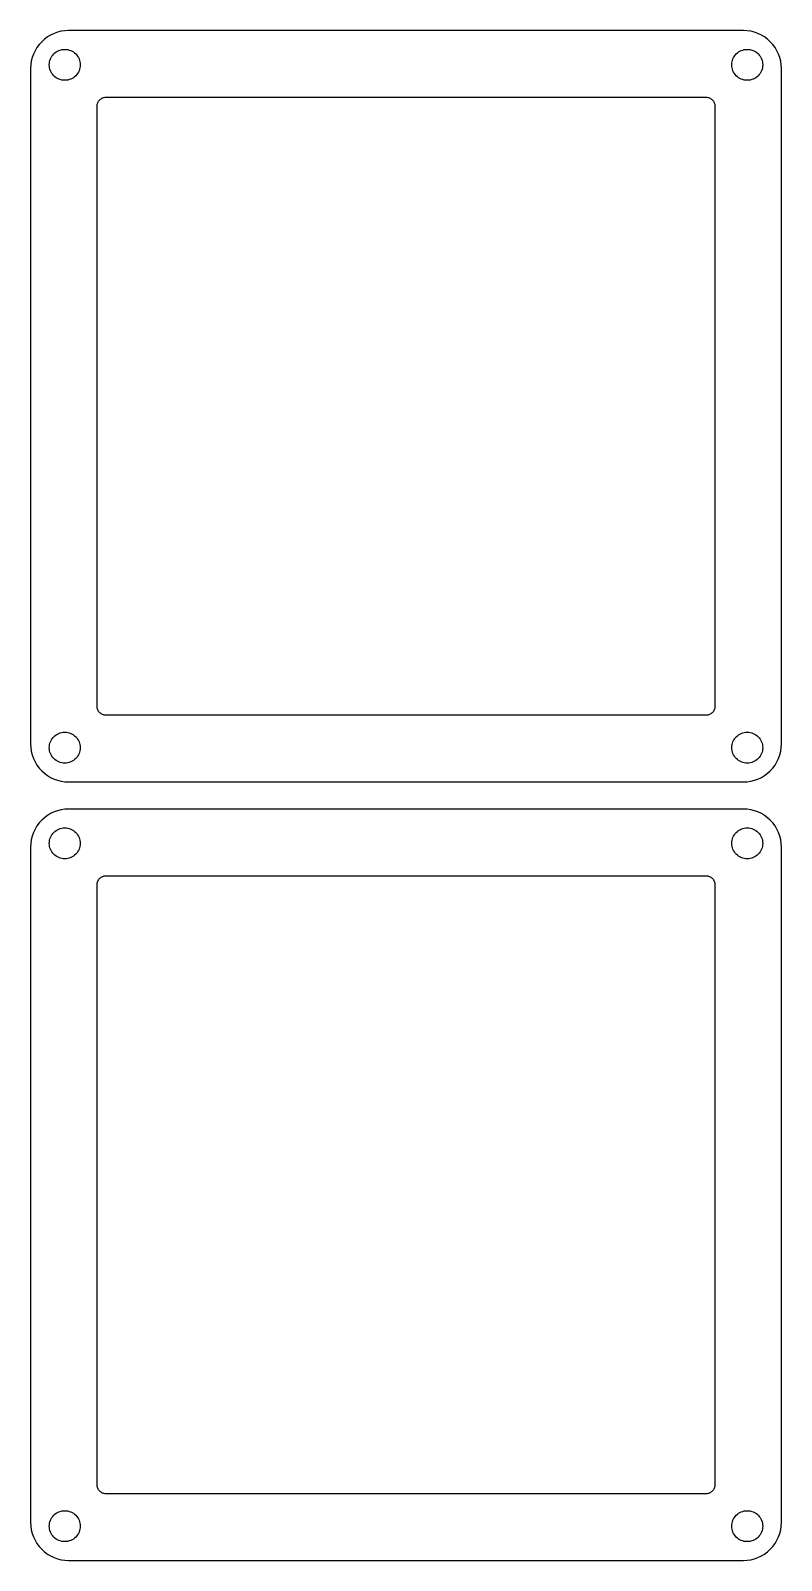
# Model space of a CAD drawing. Header units: metres. Extents: x 0 to 412, y -313 to 17.
# Drawn here: x -0.1 to 80, y -312.6 to -149.4 of the extents above; entities that cross this region are included whole.
import ezdxf

# ---------------------------------------------------------------- set-up
doc = ezdxf.new("R2010")
doc.units = ezdxf.units.M

msp = doc.modelspace()

# ---------------------------------------------------------------- linework, layer by layer
for p, q in [((2.09081, -149.928), (1.74991, -150.132)), ((2.45012, -149.758), (2.09081, -149.928)), ((2.82434, -149.624), (2.45012, -149.758)), ((3.20987, -149.528), (2.82434, -149.624)), ((3.60301, -149.469), (3.20987, -149.528)), ((3.99878, -149.45), (3.60301, -149.469)), ((76.0012, -149.45), (3.99878, -149.45)), ((76.397, -149.469), (76.0012, -149.45)), ((76.7901, -149.528), (76.397, -149.469)), ((77.1757, -149.624), (76.7901, -149.528)), ((77.5499, -149.758), (77.1757, -149.624)), ((77.9092, -149.928), (77.5499, -149.758)), ((78.2501, -150.132), (77.9092, -149.928)), ((0.42818, -151.591), (0.25824, -151.95)), ((0.63249, -151.25), (0.42818, -151.591)), ((0.86926, -150.931), (0.63249, -151.25)), ((1.13617, -150.636), (0.86926, -150.931)), ((1.43068, -150.369), (1.13617, -150.636)), ((1.74991, -150.132), (1.43068, -150.369)), ((2.68329, -151.728), (2.82233, -151.645)), ((2.82233, -151.645), (2.96861, -151.576)), ((2.96861, -151.576), (3.12097, -151.521)), ((3.12097, -151.521), (3.27821, -151.482)), ((3.27821, -151.482), (3.43822, -151.458)), ((3.43822, -151.458), (3.60001, -151.45)), ((3.60001, -151.45), (3.7618, -151.458)), ((3.7618, -151.458), (3.9218, -151.482)), ((3.9218, -151.482), (4.07904, -151.521)), ((4.07904, -151.521), (4.2314, -151.576)), ((4.2314, -151.576), (4.37769, -151.645)), ((4.37769, -151.645), (4.51672, -151.728)), ((75.4833, -151.728), (75.6223, -151.645)), ((75.6223, -151.645), (75.7686, -151.576)), ((75.7686, -151.576), (75.921, -151.521)), ((75.921, -151.521), (76.0782, -151.482)), ((76.0782, -151.482), (76.2382, -151.458)), ((76.2382, -151.458), (76.4, -151.45)), ((76.4, -151.45), (76.5618, -151.458)), ((76.5618, -151.458), (76.7218, -151.482)), ((76.7218, -151.482), (76.879, -151.521)), ((76.879, -151.521), (77.0314, -151.576)), ((77.0314, -151.576), (77.1777, -151.645)), ((77.1777, -151.645), (77.3167, -151.728)), ((78.5693, -150.369), (78.2501, -150.132)), ((78.8638, -150.636), (78.5693, -150.369)), ((79.1307, -150.931), (78.8638, -150.636)), ((79.3675, -151.25), (79.1307, -150.931)), ((79.5718, -151.591), (79.3675, -151.25)), ((79.7418, -151.95), (79.5718, -151.591)), ((-0.03056, -153.103), (-0.05, -153.499)), ((0.02776, -152.71), (-0.03056, -153.103)), ((0.12434, -152.324), (0.02776, -152.71)), ((0.25824, -151.95), (0.12434, -152.324)), ((1.95007, -153.1), (1.95801, -152.938)), ((1.95801, -153.262), (1.95007, -153.1)), ((1.95801, -152.938), (1.98175, -152.778)), ((1.98175, -153.422), (1.95801, -153.262)), ((1.98175, -152.778), (2.02113, -152.621)), ((2.02113, -152.621), (2.07567, -152.469)), ((2.07567, -152.469), (2.14484, -152.322)), ((2.14484, -152.322), (2.22818, -152.183)), ((2.22818, -152.183), (2.32462, -152.053)), ((2.32462, -152.053), (2.43332, -151.933)), ((2.43332, -151.933), (2.55325, -151.825)), ((2.55325, -151.825), (2.68329, -151.728)), ((4.51672, -151.728), (4.64668, -151.825)), ((4.64668, -151.825), (4.76677, -151.933)), ((4.76677, -151.933), (4.8754, -152.053)), ((4.8754, -152.053), (4.97183, -152.183)), ((4.97183, -152.183), (5.05518, -152.322)), ((5.05518, -152.322), (5.12436, -152.469)), ((5.12436, -152.469), (5.17888, -152.621)), ((5.17888, -152.621), (5.21828, -152.778)), ((5.21828, -152.778), (5.242, -152.938)), ((5.242, -153.262), (5.21828, -153.422)), ((5.242, -152.938), (5.24994, -153.1)), ((5.24994, -153.1), (5.242, -153.262)), ((74.7501, -153.1), (74.758, -152.938)), ((74.758, -153.262), (74.7501, -153.1)), ((74.758, -152.938), (74.7817, -152.778)), ((74.7817, -153.422), (74.758, -153.262)), ((74.7817, -152.778), (74.8211, -152.621)), ((74.8211, -152.621), (74.8756, -152.469)), ((74.8756, -152.469), (74.9448, -152.322)), ((74.9448, -152.322), (75.0282, -152.183)), ((75.0282, -152.183), (75.1246, -152.053)), ((75.1246, -152.053), (75.2332, -151.933)), ((75.2332, -151.933), (75.3533, -151.825)), ((75.3533, -151.825), (75.4833, -151.728)), ((77.3167, -151.728), (77.4467, -151.825)), ((77.4467, -151.825), (77.5667, -151.933)), ((77.5667, -151.933), (77.6754, -152.053)), ((77.6754, -152.053), (77.7718, -152.183)), ((77.7718, -152.183), (77.8552, -152.322)), ((77.8552, -152.322), (77.9243, -152.469)), ((77.9243, -152.469), (77.9789, -152.621)), ((77.9789, -152.621), (78.0182, -152.778)), ((78.0182, -152.778), (78.042, -152.938)), ((78.042, -153.262), (78.0182, -153.422)), ((78.042, -152.938), (78.0499, -153.1)), ((78.0499, -153.1), (78.042, -153.262)), ((79.8757, -152.324), (79.7418, -151.95)), ((79.9722, -152.71), (79.8757, -152.324)), ((80.0306, -153.103), (79.9722, -152.71)), ((80.05, -153.499), (80.0306, -153.103)), ((-0.05, -153.499), (-0.05, -225.501)), ((2.02113, -153.579), (1.98175, -153.422)), ((2.07567, -153.731), (2.02113, -153.579)), ((2.14484, -153.878), (2.07567, -153.731)), ((2.22818, -154.017), (2.14484, -153.878)), ((2.32455, -154.147), (2.22818, -154.017)), ((2.4334, -154.267), (2.32455, -154.147)), ((2.55325, -154.375), (2.4334, -154.267)), ((2.68329, -154.472), (2.55325, -154.375)), ((2.82233, -154.555), (2.68329, -154.472)), ((2.96861, -154.624), (2.82233, -154.555)), ((3.12097, -154.679), (2.96861, -154.624)), ((3.27821, -154.718), (3.12097, -154.679)), ((3.43822, -154.742), (3.27821, -154.718)), ((3.60001, -154.75), (3.43822, -154.742)), ((3.7618, -154.742), (3.60001, -154.75)), ((3.9218, -154.718), (3.7618, -154.742)), ((4.07904, -154.679), (3.9218, -154.718)), ((4.2314, -154.624), (4.07904, -154.679)), ((4.37769, -154.555), (4.2314, -154.624)), ((4.51672, -154.472), (4.37769, -154.555)), ((4.64668, -154.375), (4.51672, -154.472)), ((4.76669, -154.267), (4.64668, -154.375)), ((4.87546, -154.147), (4.76669, -154.267)), ((4.97183, -154.017), (4.87546, -154.147)), ((5.05518, -153.878), (4.97183, -154.017)), ((5.12436, -153.731), (5.05518, -153.878)), ((5.17888, -153.579), (5.12436, -153.731)), ((5.21828, -153.422), (5.17888, -153.579)), ((74.8211, -153.579), (74.7817, -153.422)), ((74.8756, -153.731), (74.8211, -153.579)), ((74.9448, -153.878), (74.8756, -153.731)), ((75.0282, -154.017), (74.9448, -153.878)), ((75.1245, -154.147), (75.0282, -154.017)), ((75.2333, -154.267), (75.1245, -154.147)), ((75.3533, -154.375), (75.2333, -154.267)), ((75.4833, -154.472), (75.3533, -154.375)), ((75.6223, -154.555), (75.4833, -154.472)), ((75.7686, -154.624), (75.6223, -154.555)), ((75.921, -154.679), (75.7686, -154.624)), ((76.0782, -154.718), (75.921, -154.679)), ((76.2382, -154.742), (76.0782, -154.718)), ((76.4, -154.75), (76.2382, -154.742)), ((76.5618, -154.742), (76.4, -154.75)), ((76.7218, -154.718), (76.5618, -154.742)), ((76.879, -154.679), (76.7218, -154.718)), ((77.0314, -154.624), (76.879, -154.679)), ((77.1777, -154.555), (77.0314, -154.624)), ((77.3167, -154.472), (77.1777, -154.555)), ((77.4467, -154.375), (77.3167, -154.472)), ((77.5666, -154.267), (77.4467, -154.375)), ((77.6754, -154.147), (77.5666, -154.267)), ((77.7718, -154.017), (77.6754, -154.147)), ((77.8552, -153.878), (77.7718, -154.017)), ((77.9243, -153.731), (77.8552, -153.878)), ((77.9789, -153.579), (77.9243, -153.731)), ((78.0182, -153.422), (77.9789, -153.579)), ((80.05, -225.501), (80.05, -153.499)), ((7.72417, -156.591), (7.81477, -156.568)), ((7.81477, -156.568), (7.90681, -156.555)), ((7.90681, -156.555), (8.00122, -156.55)), ((8.00122, -156.55), (71.9988, -156.55)), ((71.9988, -156.55), (72.0932, -156.555)), ((72.0932, -156.555), (72.1852, -156.568)), ((72.1852, -156.568), (72.2758, -156.591)), ((7.05, -157.501), (7.05464, -157.407)), ((7.05, -221.499), (7.05, -157.501)), ((7.05464, -157.407), (7.06828, -157.315)), ((7.06828, -157.315), (7.09099, -157.224)), ((7.09099, -157.224), (7.12238, -157.136)), ((7.12238, -157.136), (7.16217, -157.052)), ((7.16217, -157.052), (7.21021, -156.972)), ((7.21021, -156.972), (7.26566, -156.897)), ((7.26566, -156.897), (7.32829, -156.828)), ((7.32829, -156.828), (7.3974, -156.766)), ((7.3974, -156.766), (7.47218, -156.71)), ((7.47218, -156.71), (7.55231, -156.662)), ((7.55231, -156.662), (7.63647, -156.622)), ((7.63647, -156.622), (7.72417, -156.591)), ((72.2758, -156.591), (72.3635, -156.622)), ((72.3635, -156.622), (72.4477, -156.662)), ((72.4477, -156.662), (72.5278, -156.71)), ((72.5278, -156.71), (72.6026, -156.766)), ((72.6026, -156.766), (72.6717, -156.828)), ((72.6717, -156.828), (72.7343, -156.897)), ((72.7343, -156.897), (72.7898, -156.972)), ((72.7898, -156.972), (72.8378, -157.052)), ((72.8378, -157.052), (72.8776, -157.136)), ((72.8776, -157.136), (72.909, -157.224)), ((72.909, -157.224), (72.9317, -157.315)), ((72.9317, -157.315), (72.9454, -157.407)), ((72.9454, -157.407), (72.95, -157.501)), ((72.95, -157.501), (72.95, -221.499)), ((7.05464, -221.593), (7.05, -221.499)), ((7.06828, -221.685), (7.05464, -221.593)), ((7.09099, -221.776), (7.06828, -221.685)), ((7.12238, -221.864), (7.09099, -221.776)), ((72.909, -221.776), (72.8776, -221.864)), ((72.9317, -221.685), (72.909, -221.776)), ((72.9454, -221.593), (72.9317, -221.685)), ((72.95, -221.499), (72.9454, -221.593)), ((7.16217, -221.948), (7.12238, -221.864)), ((7.21021, -222.028), (7.16217, -221.948)), ((7.26566, -222.103), (7.21021, -222.028)), ((7.32829, -222.172), (7.26566, -222.103)), ((7.3974, -222.234), (7.32829, -222.172)), ((7.47218, -222.29), (7.3974, -222.234)), ((7.55231, -222.338), (7.47218, -222.29)), ((7.63647, -222.378), (7.55231, -222.338)), ((7.72417, -222.409), (7.63647, -222.378)), ((7.81477, -222.432), (7.72417, -222.409)), ((7.90681, -222.445), (7.81477, -222.432)), ((8.00122, -222.45), (7.90681, -222.445)), ((71.9988, -222.45), (8.00122, -222.45)), ((72.0932, -222.445), (71.9988, -222.45)), ((72.1852, -222.432), (72.0932, -222.445)), ((72.2758, -222.409), (72.1852, -222.432)), ((72.3635, -222.378), (72.2758, -222.409)), ((72.4477, -222.338), (72.3635, -222.378)), ((72.5278, -222.29), (72.4477, -222.338)), ((72.6026, -222.234), (72.5278, -222.29)), ((72.6717, -222.172), (72.6026, -222.234)), ((72.7343, -222.103), (72.6717, -222.172)), ((72.7898, -222.028), (72.7343, -222.103)), ((72.8378, -221.948), (72.7898, -222.028)), ((72.8776, -221.864), (72.8378, -221.948)), ((2.14484, -225.122), (2.22818, -224.983)), ((2.22818, -224.983), (2.32455, -224.853)), ((2.32455, -224.853), (2.4334, -224.733)), ((2.4334, -224.733), (2.55325, -224.625)), ((2.55325, -224.625), (2.68329, -224.528)), ((2.68329, -224.528), (2.82233, -224.445)), ((2.82233, -224.445), (2.96861, -224.376)), ((2.96861, -224.376), (3.12097, -224.321)), ((3.12097, -224.321), (3.27821, -224.282)), ((3.27821, -224.282), (3.43822, -224.258)), ((3.43822, -224.258), (3.60001, -224.25)), ((3.60001, -224.25), (3.7618, -224.258)), ((3.7618, -224.258), (3.9218, -224.282)), ((3.9218, -224.282), (4.07904, -224.321)), ((4.07904, -224.321), (4.2314, -224.376)), ((4.2314, -224.376), (4.37769, -224.445)), ((4.37769, -224.445), (4.51672, -224.528)), ((4.51672, -224.528), (4.64668, -224.625)), ((4.64668, -224.625), (4.76669, -224.733)), ((4.76669, -224.733), (4.87546, -224.853)), ((4.87546, -224.853), (4.97183, -224.983)), ((4.97183, -224.983), (5.05518, -225.122)), ((74.9448, -225.122), (75.0282, -224.983)), ((75.0282, -224.983), (75.1245, -224.853)), ((75.1245, -224.853), (75.2333, -224.733)), ((75.2333, -224.733), (75.3533, -224.625)), ((75.3533, -224.625), (75.4833, -224.528)), ((75.4833, -224.528), (75.6223, -224.445)), ((75.6223, -224.445), (75.7686, -224.376)), ((75.7686, -224.376), (75.921, -224.321)), ((75.921, -224.321), (76.0782, -224.282)), ((76.0782, -224.282), (76.2382, -224.258)), ((76.2382, -224.258), (76.4, -224.25)), ((76.4, -224.25), (76.5618, -224.258)), ((76.5618, -224.258), (76.7218, -224.282)), ((76.7218, -224.282), (76.879, -224.321)), ((76.879, -224.321), (77.0314, -224.376)), ((77.0314, -224.376), (77.1777, -224.445)), ((77.1777, -224.445), (77.3167, -224.528)), ((77.3167, -224.528), (77.4467, -224.625)), ((77.4467, -224.625), (77.5666, -224.733)), ((77.5666, -224.733), (77.6754, -224.853)), ((77.6754, -224.853), (77.7718, -224.983)), ((77.7718, -224.983), (77.8552, -225.122)), ((-0.05, -225.501), (-0.03056, -225.897)), ((-0.03056, -225.897), (0.02776, -226.29)), ((0.02776, -226.29), (0.12434, -226.676)), ((0.12434, -226.676), (0.25824, -227.05)), ((1.95007, -225.9), (1.95801, -225.738)), ((1.95801, -226.062), (1.95007, -225.9)), ((1.95801, -225.738), (1.98175, -225.578)), ((1.98175, -226.222), (1.95801, -226.062)), ((1.98175, -225.578), (2.02113, -225.421)), ((2.02113, -226.379), (1.98175, -226.222)), ((2.02113, -225.421), (2.07567, -225.269)), ((2.07567, -226.531), (2.02113, -226.379)), ((2.07567, -225.269), (2.14484, -225.122)), ((2.14484, -226.678), (2.07567, -226.531)), ((2.22818, -226.817), (2.14484, -226.678)), ((5.05518, -226.678), (4.97183, -226.817)), ((5.05518, -225.122), (5.12436, -225.269)), ((5.12436, -226.531), (5.05518, -226.678)), ((5.12436, -225.269), (5.17888, -225.421)), ((5.17888, -226.379), (5.12436, -226.531)), ((5.17888, -225.421), (5.21828, -225.578)), ((5.21828, -226.222), (5.17888, -226.379)), ((5.21828, -225.578), (5.242, -225.738)), ((5.242, -226.062), (5.21828, -226.222)), ((5.242, -225.738), (5.24994, -225.9)), ((5.24994, -225.9), (5.242, -226.062)), ((74.7501, -225.9), (74.758, -225.738)), ((74.758, -226.062), (74.7501, -225.9)), ((74.758, -225.738), (74.7817, -225.578)), ((74.7817, -226.222), (74.758, -226.062)), ((74.7817, -225.578), (74.8211, -225.421)), ((74.8211, -226.379), (74.7817, -226.222)), ((74.8211, -225.421), (74.8756, -225.269)), ((74.8756, -226.531), (74.8211, -226.379)), ((74.8756, -225.269), (74.9448, -225.122)), ((74.9448, -226.678), (74.8756, -226.531)), ((75.0282, -226.817), (74.9448, -226.678)), ((77.8552, -226.678), (77.7718, -226.817)), ((77.8552, -225.122), (77.9243, -225.269)), ((77.9243, -226.531), (77.8552, -226.678)), ((77.9243, -225.269), (77.9789, -225.421)), ((77.9789, -226.379), (77.9243, -226.531)), ((77.9789, -225.421), (78.0182, -225.578)), ((78.0182, -226.222), (77.9789, -226.379)), ((78.0182, -225.578), (78.042, -225.738)), ((78.042, -226.062), (78.0182, -226.222)), ((78.042, -225.738), (78.0499, -225.9)), ((78.0499, -225.9), (78.042, -226.062)), ((79.7418, -227.05), (79.8757, -226.676)), ((79.8757, -226.676), (79.9722, -226.29)), ((79.9722, -226.29), (80.0306, -225.897)), ((80.0306, -225.897), (80.05, -225.501)), ((0.25824, -227.05), (0.42818, -227.409)), ((0.42818, -227.409), (0.63249, -227.75)), ((0.63249, -227.75), (0.86926, -228.069)), ((0.86926, -228.069), (1.13617, -228.364)), ((2.32462, -226.947), (2.22818, -226.817)), ((2.43332, -227.067), (2.32462, -226.947)), ((2.55325, -227.175), (2.43332, -227.067)), ((2.68329, -227.272), (2.55325, -227.175)), ((2.82233, -227.355), (2.68329, -227.272)), ((2.96861, -227.424), (2.82233, -227.355)), ((3.12097, -227.479), (2.96861, -227.424)), ((3.27821, -227.518), (3.12097, -227.479)), ((3.43822, -227.542), (3.27821, -227.518)), ((3.60001, -227.55), (3.43822, -227.542)), ((3.7618, -227.542), (3.60001, -227.55)), ((3.9218, -227.518), (3.7618, -227.542)), ((4.07904, -227.479), (3.9218, -227.518)), ((4.2314, -227.424), (4.07904, -227.479)), ((4.37769, -227.355), (4.2314, -227.424)), ((4.51672, -227.272), (4.37769, -227.355)), ((4.64668, -227.175), (4.51672, -227.272)), ((4.76677, -227.067), (4.64668, -227.175)), ((4.8754, -226.947), (4.76677, -227.067)), ((4.97183, -226.817), (4.8754, -226.947)), ((75.1246, -226.947), (75.0282, -226.817)), ((75.2332, -227.067), (75.1246, -226.947)), ((75.3533, -227.175), (75.2332, -227.067)), ((75.4833, -227.272), (75.3533, -227.175)), ((75.6223, -227.355), (75.4833, -227.272)), ((75.7686, -227.424), (75.6223, -227.355)), ((75.921, -227.479), (75.7686, -227.424)), ((76.0782, -227.518), (75.921, -227.479)), ((76.2382, -227.542), (76.0782, -227.518)), ((76.4, -227.55), (76.2382, -227.542)), ((76.5618, -227.542), (76.4, -227.55)), ((76.7218, -227.518), (76.5618, -227.542)), ((76.879, -227.479), (76.7218, -227.518)), ((77.0314, -227.424), (76.879, -227.479)), ((77.1777, -227.355), (77.0314, -227.424)), ((77.3167, -227.272), (77.1777, -227.355)), ((77.4467, -227.175), (77.3167, -227.272)), ((77.5667, -227.067), (77.4467, -227.175)), ((77.6754, -226.947), (77.5667, -227.067)), ((77.7718, -226.817), (77.6754, -226.947)), ((78.8638, -228.364), (79.1307, -228.069)), ((79.1307, -228.069), (79.3675, -227.75)), ((79.3675, -227.75), (79.5718, -227.409)), ((79.5718, -227.409), (79.7418, -227.05)), ((1.13617, -228.364), (1.43068, -228.631)), ((1.43068, -228.631), (1.74991, -228.868)), ((1.74991, -228.868), (2.09081, -229.072)), ((2.09081, -229.072), (2.45012, -229.242)), ((2.45012, -229.242), (2.82434, -229.376)), ((2.82434, -229.376), (3.20987, -229.472)), ((3.20987, -229.472), (3.60301, -229.531)), ((3.60301, -229.531), (3.99878, -229.55)), ((3.99878, -229.55), (76.0012, -229.55)), ((76.0012, -229.55), (76.397, -229.531)), ((76.397, -229.531), (76.7901, -229.472)), ((76.7901, -229.472), (77.1757, -229.376)), ((77.1757, -229.376), (77.5499, -229.242)), ((77.5499, -229.242), (77.9092, -229.072)), ((77.9092, -229.072), (78.2501, -228.868)), ((78.2501, -228.868), (78.5693, -228.631)), ((78.5693, -228.631), (78.8638, -228.364)), ((1.74991, -233.132), (1.43068, -233.369)), ((2.09081, -232.928), (1.74991, -233.132)), ((2.45012, -232.758), (2.09081, -232.928)), ((2.82434, -232.624), (2.45012, -232.758)), ((3.20987, -232.528), (2.82434, -232.624)), ((3.60301, -232.469), (3.20987, -232.528)), ((3.99878, -232.45), (3.60301, -232.469)), ((76.0012, -232.45), (3.99878, -232.45)), ((76.397, -232.469), (76.0012, -232.45)), ((76.7901, -232.528), (76.397, -232.469)), ((77.1757, -232.624), (76.7901, -232.528)), ((77.5499, -232.758), (77.1757, -232.624)), ((77.9092, -232.928), (77.5499, -232.758)), ((78.2501, -233.132), (77.9092, -232.928)), ((78.5693, -233.369), (78.2501, -233.132)), ((0.42818, -234.591), (0.25824, -234.95)), ((0.63249, -234.25), (0.42818, -234.591)), ((0.86926, -233.931), (0.63249, -234.25)), ((1.13617, -233.636), (0.86926, -233.931)), ((1.43068, -233.369), (1.13617, -233.636)), ((2.43332, -234.933), (2.55325, -234.825)), ((2.55325, -234.825), (2.68329, -234.728)), ((2.68329, -234.728), (2.82233, -234.645)), ((2.82233, -234.645), (2.96861, -234.576)), ((2.96861, -234.576), (3.12097, -234.521)), ((3.12097, -234.521), (3.27821, -234.482)), ((3.27821, -234.482), (3.43822, -234.458)), ((3.43822, -234.458), (3.60001, -234.45)), ((3.60001, -234.45), (3.7618, -234.458)), ((3.7618, -234.458), (3.9218, -234.482)), ((3.9218, -234.482), (4.07904, -234.521)), ((4.07904, -234.521), (4.2314, -234.576)), ((4.2314, -234.576), (4.37769, -234.645)), ((4.37769, -234.645), (4.51672, -234.728)), ((4.51672, -234.728), (4.64668, -234.825)), ((4.64668, -234.825), (4.76677, -234.933)), ((75.2332, -234.933), (75.3533, -234.825)), ((75.3533, -234.825), (75.4833, -234.728)), ((75.4833, -234.728), (75.6223, -234.645)), ((75.6223, -234.645), (75.7686, -234.576)), ((75.7686, -234.576), (75.921, -234.521)), ((75.921, -234.521), (76.0782, -234.482)), ((76.0782, -234.482), (76.2382, -234.458)), ((76.2382, -234.458), (76.4, -234.45)), ((76.4, -234.45), (76.5618, -234.458)), ((76.5618, -234.458), (76.7218, -234.482)), ((76.7218, -234.482), (76.879, -234.521)), ((76.879, -234.521), (77.0314, -234.576)), ((77.0314, -234.576), (77.1777, -234.645)), ((77.1777, -234.645), (77.3167, -234.728)), ((77.3167, -234.728), (77.4467, -234.825)), ((77.4467, -234.825), (77.5667, -234.933)), ((78.8638, -233.636), (78.5693, -233.369)), ((79.1307, -233.931), (78.8638, -233.636)), ((79.3675, -234.25), (79.1307, -233.931)), ((79.5718, -234.591), (79.3675, -234.25)), ((79.7418, -234.95), (79.5718, -234.591)), ((-0.03056, -236.103), (-0.05, -236.499)), ((0.02776, -235.71), (-0.03056, -236.103)), ((0.12434, -235.324), (0.02776, -235.71)), ((0.25824, -234.95), (0.12434, -235.324)), ((1.95007, -236.1), (1.95801, -235.938)), ((1.95801, -236.262), (1.95007, -236.1)), ((1.95801, -235.938), (1.98175, -235.778)), ((1.98175, -236.422), (1.95801, -236.262)), ((1.98175, -235.778), (2.02113, -235.621)), ((2.02113, -236.579), (1.98175, -236.422)), ((2.02113, -235.621), (2.07567, -235.469)), ((2.07567, -235.469), (2.14484, -235.322)), ((2.14484, -235.322), (2.22818, -235.183)), ((2.22818, -235.183), (2.32462, -235.053)), ((2.32462, -235.053), (2.43332, -234.933)), ((4.76677, -234.933), (4.8754, -235.053)), ((4.8754, -235.053), (4.97183, -235.183)), ((4.97183, -235.183), (5.05518, -235.322)), ((5.05518, -235.322), (5.12436, -235.469)), ((5.12436, -235.469), (5.17888, -235.621)), ((5.17888, -235.621), (5.21828, -235.778)), ((5.21828, -236.422), (5.17888, -236.579)), ((5.21828, -235.778), (5.242, -235.938)), ((5.242, -236.262), (5.21828, -236.422)), ((5.242, -235.938), (5.24994, -236.1)), ((5.24994, -236.1), (5.242, -236.262)), ((74.7501, -236.1), (74.758, -235.938)), ((74.758, -236.262), (74.7501, -236.1)), ((74.758, -235.938), (74.7817, -235.778)), ((74.7817, -236.422), (74.758, -236.262)), ((74.7817, -235.778), (74.8211, -235.621)), ((74.8211, -236.579), (74.7817, -236.422)), ((74.8211, -235.621), (74.8756, -235.469)), ((74.8756, -235.469), (74.9448, -235.322)), ((74.9448, -235.322), (75.0282, -235.183)), ((75.0282, -235.183), (75.1246, -235.053)), ((75.1246, -235.053), (75.2332, -234.933)), ((77.5667, -234.933), (77.6754, -235.053)), ((77.6754, -235.053), (77.7718, -235.183)), ((77.7718, -235.183), (77.8552, -235.322)), ((77.8552, -235.322), (77.9243, -235.469)), ((77.9243, -235.469), (77.9789, -235.621)), ((77.9789, -235.621), (78.0182, -235.778)), ((78.0182, -236.422), (77.9789, -236.579)), ((78.0182, -235.778), (78.042, -235.938)), ((78.042, -236.262), (78.0182, -236.422)), ((78.042, -235.938), (78.0499, -236.1)), ((78.0499, -236.1), (78.042, -236.262)), ((79.8757, -235.324), (79.7418, -234.95)), ((79.9722, -235.71), (79.8757, -235.324)), ((80.0306, -236.103), (79.9722, -235.71)), ((80.05, -236.499), (80.0306, -236.103)), ((-0.05, -236.499), (-0.05, -308.501)), ((2.07567, -236.731), (2.02113, -236.579)), ((2.14484, -236.878), (2.07567, -236.731)), ((2.22818, -237.017), (2.14484, -236.878)), ((2.32455, -237.147), (2.22818, -237.017)), ((2.4334, -237.267), (2.32455, -237.147)), ((2.55325, -237.375), (2.4334, -237.267)), ((2.68329, -237.472), (2.55325, -237.375)), ((2.82233, -237.555), (2.68329, -237.472)), ((2.96861, -237.624), (2.82233, -237.555)), ((3.12097, -237.679), (2.96861, -237.624)), ((3.27821, -237.718), (3.12097, -237.679)), ((3.43822, -237.742), (3.27821, -237.718)), ((3.60001, -237.75), (3.43822, -237.742)), ((3.7618, -237.742), (3.60001, -237.75)), ((3.9218, -237.718), (3.7618, -237.742)), ((4.07904, -237.679), (3.9218, -237.718)), ((4.2314, -237.624), (4.07904, -237.679)), ((4.37769, -237.555), (4.2314, -237.624)), ((4.51672, -237.472), (4.37769, -237.555)), ((4.64668, -237.375), (4.51672, -237.472)), ((4.76669, -237.267), (4.64668, -237.375)), ((4.87546, -237.147), (4.76669, -237.267)), ((4.97183, -237.017), (4.87546, -237.147)), ((5.05518, -236.878), (4.97183, -237.017)), ((5.12436, -236.731), (5.05518, -236.878)), ((5.17888, -236.579), (5.12436, -236.731)), ((74.8756, -236.731), (74.8211, -236.579)), ((74.9448, -236.878), (74.8756, -236.731)), ((75.0282, -237.017), (74.9448, -236.878)), ((75.1245, -237.147), (75.0282, -237.017)), ((75.2333, -237.267), (75.1245, -237.147)), ((75.3533, -237.375), (75.2333, -237.267)), ((75.4833, -237.472), (75.3533, -237.375)), ((75.6223, -237.555), (75.4833, -237.472)), ((75.7686, -237.624), (75.6223, -237.555)), ((75.921, -237.679), (75.7686, -237.624)), ((76.0782, -237.718), (75.921, -237.679)), ((76.2382, -237.742), (76.0782, -237.718)), ((76.4, -237.75), (76.2382, -237.742)), ((76.5618, -237.742), (76.4, -237.75)), ((76.7218, -237.718), (76.5618, -237.742)), ((76.879, -237.679), (76.7218, -237.718)), ((77.0314, -237.624), (76.879, -237.679)), ((77.1777, -237.555), (77.0314, -237.624)), ((77.3167, -237.472), (77.1777, -237.555)), ((77.4467, -237.375), (77.3167, -237.472)), ((77.5666, -237.267), (77.4467, -237.375)), ((77.6754, -237.147), (77.5666, -237.267)), ((77.7718, -237.017), (77.6754, -237.147)), ((77.8552, -236.878), (77.7718, -237.017)), ((77.9243, -236.731), (77.8552, -236.878)), ((77.9789, -236.579), (77.9243, -236.731)), ((80.05, -308.501), (80.05, -236.499)), ((7.3974, -239.766), (7.47218, -239.71)), ((7.47218, -239.71), (7.55231, -239.662)), ((7.55231, -239.662), (7.63647, -239.622)), ((7.63647, -239.622), (7.72417, -239.591)), ((7.72417, -239.591), (7.81477, -239.568)), ((7.81477, -239.568), (7.90681, -239.555)), ((7.90681, -239.555), (8.00122, -239.55)), ((8.00122, -239.55), (71.9988, -239.55)), ((71.9988, -239.55), (72.0932, -239.555)), ((72.0932, -239.555), (72.1852, -239.568)), ((72.1852, -239.568), (72.2758, -239.591)), ((72.2758, -239.591), (72.3635, -239.622)), ((72.3635, -239.622), (72.4477, -239.662)), ((72.4477, -239.662), (72.5278, -239.71)), ((72.5278, -239.71), (72.6026, -239.766)), ((7.05, -240.501), (7.05464, -240.407)), ((7.05, -304.499), (7.05, -240.501)), ((7.05464, -240.407), (7.06828, -240.315)), ((7.06828, -240.315), (7.09099, -240.224)), ((7.09099, -240.224), (7.12238, -240.136)), ((7.12238, -240.136), (7.16217, -240.052)), ((7.16217, -240.052), (7.21021, -239.972)), ((7.21021, -239.972), (7.26566, -239.897)), ((7.26566, -239.897), (7.32829, -239.828)), ((7.32829, -239.828), (7.3974, -239.766)), ((72.6026, -239.766), (72.6717, -239.828)), ((72.6717, -239.828), (72.7343, -239.897)), ((72.7343, -239.897), (72.7898, -239.972)), ((72.7898, -239.972), (72.8378, -240.052)), ((72.8378, -240.052), (72.8776, -240.136)), ((72.8776, -240.136), (72.909, -240.224)), ((72.909, -240.224), (72.9317, -240.315)), ((72.9317, -240.315), (72.9454, -240.407)), ((72.9454, -240.407), (72.95, -240.501)), ((72.95, -240.501), (72.95, -304.499)), ((7.05464, -304.593), (7.05, -304.499)), ((7.06828, -304.685), (7.05464, -304.593)), ((7.09099, -304.776), (7.06828, -304.685)), ((7.12238, -304.864), (7.09099, -304.776)), ((7.16217, -304.948), (7.12238, -304.864)), ((7.21021, -305.028), (7.16217, -304.948)), ((72.8378, -304.948), (72.7898, -305.028)), ((72.8776, -304.864), (72.8378, -304.948)), ((72.909, -304.776), (72.8776, -304.864)), ((72.9317, -304.685), (72.909, -304.776)), ((72.9454, -304.593), (72.9317, -304.685)), ((72.95, -304.499), (72.9454, -304.593)), ((7.26566, -305.103), (7.21021, -305.028)), ((7.32829, -305.172), (7.26566, -305.103)), ((7.3974, -305.234), (7.32829, -305.172)), ((7.47218, -305.29), (7.3974, -305.234)), ((7.55231, -305.338), (7.47218, -305.29)), ((7.63647, -305.378), (7.55231, -305.338)), ((7.72417, -305.409), (7.63647, -305.378)), ((7.81477, -305.432), (7.72417, -305.409)), ((7.90681, -305.445), (7.81477, -305.432)), ((8.00122, -305.45), (7.90681, -305.445)), ((71.9988, -305.45), (8.00122, -305.45)), ((72.0932, -305.445), (71.9988, -305.45)), ((72.1852, -305.432), (72.0932, -305.445)), ((72.2758, -305.409), (72.1852, -305.432)), ((72.3635, -305.378), (72.2758, -305.409)), ((72.4477, -305.338), (72.3635, -305.378)), ((72.5278, -305.29), (72.4477, -305.338)), ((72.6026, -305.234), (72.5278, -305.29)), ((72.6717, -305.172), (72.6026, -305.234)), ((72.7343, -305.103), (72.6717, -305.172)), ((72.7898, -305.028), (72.7343, -305.103)), ((2.07567, -308.269), (2.14484, -308.122)), ((2.14484, -308.122), (2.22818, -307.983)), ((2.22818, -307.983), (2.32455, -307.853)), ((2.32455, -307.853), (2.4334, -307.733)), ((2.4334, -307.733), (2.55325, -307.625)), ((2.55325, -307.625), (2.68329, -307.528)), ((2.68329, -307.528), (2.82233, -307.445)), ((2.82233, -307.445), (2.96861, -307.376)), ((2.96861, -307.376), (3.12097, -307.321)), ((3.12097, -307.321), (3.27821, -307.282)), ((3.27821, -307.282), (3.43822, -307.258)), ((3.43822, -307.258), (3.60001, -307.25)), ((3.60001, -307.25), (3.7618, -307.258)), ((3.7618, -307.258), (3.9218, -307.282)), ((3.9218, -307.282), (4.07904, -307.321)), ((4.07904, -307.321), (4.2314, -307.376)), ((4.2314, -307.376), (4.37769, -307.445)), ((4.37769, -307.445), (4.51672, -307.528)), ((4.51672, -307.528), (4.64668, -307.625)), ((4.64668, -307.625), (4.76669, -307.733)), ((4.76669, -307.733), (4.87546, -307.853)), ((4.87546, -307.853), (4.97183, -307.983)), ((4.97183, -307.983), (5.05518, -308.122)), ((5.05518, -308.122), (5.12436, -308.269)), ((74.8756, -308.269), (74.9448, -308.122)), ((74.9448, -308.122), (75.0282, -307.983)), ((75.0282, -307.983), (75.1245, -307.853)), ((75.1245, -307.853), (75.2333, -307.733)), ((75.2333, -307.733), (75.3533, -307.625)), ((75.3533, -307.625), (75.4833, -307.528)), ((75.4833, -307.528), (75.6223, -307.445)), ((75.6223, -307.445), (75.7686, -307.376)), ((75.7686, -307.376), (75.921, -307.321)), ((75.921, -307.321), (76.0782, -307.282)), ((76.0782, -307.282), (76.2382, -307.258)), ((76.2382, -307.258), (76.4, -307.25)), ((76.4, -307.25), (76.5618, -307.258)), ((76.5618, -307.258), (76.7218, -307.282)), ((76.7218, -307.282), (76.879, -307.321)), ((76.879, -307.321), (77.0314, -307.376)), ((77.0314, -307.376), (77.1777, -307.445)), ((77.1777, -307.445), (77.3167, -307.528)), ((77.3167, -307.528), (77.4467, -307.625)), ((77.4467, -307.625), (77.5666, -307.733)), ((77.5666, -307.733), (77.6754, -307.853)), ((77.6754, -307.853), (77.7718, -307.983)), ((77.7718, -307.983), (77.8552, -308.122)), ((77.8552, -308.122), (77.9243, -308.269)), ((-0.05, -308.501), (-0.03056, -308.897)), ((-0.03056, -308.897), (0.02776, -309.29)), ((0.02776, -309.29), (0.12434, -309.676)), ((0.12434, -309.676), (0.25824, -310.05)), ((1.95007, -308.9), (1.95801, -308.738)), ((1.95801, -309.062), (1.95007, -308.9)), ((1.95801, -308.738), (1.98175, -308.578)), ((1.98175, -309.222), (1.95801, -309.062)), ((1.98175, -308.578), (2.02113, -308.421)), ((2.02113, -309.379), (1.98175, -309.222)), ((2.02113, -308.421), (2.07567, -308.269)), ((2.07567, -309.531), (2.02113, -309.379)), ((2.14484, -309.678), (2.07567, -309.531)), ((2.22818, -309.817), (2.14484, -309.678)), ((2.32462, -309.947), (2.22818, -309.817)), ((4.97183, -309.817), (4.8754, -309.947)), ((5.05518, -309.678), (4.97183, -309.817)), ((5.12436, -309.531), (5.05518, -309.678)), ((5.12436, -308.269), (5.17888, -308.421)), ((5.17888, -309.379), (5.12436, -309.531)), ((5.17888, -308.421), (5.21828, -308.578)), ((5.21828, -309.222), (5.17888, -309.379)), ((5.21828, -308.578), (5.242, -308.738)), ((5.242, -309.062), (5.21828, -309.222)), ((5.242, -308.738), (5.24994, -308.9)), ((5.24994, -308.9), (5.242, -309.062)), ((74.7501, -308.9), (74.758, -308.738)), ((74.758, -309.062), (74.7501, -308.9)), ((74.758, -308.738), (74.7817, -308.578)), ((74.7817, -309.222), (74.758, -309.062)), ((74.7817, -308.578), (74.8211, -308.421)), ((74.8211, -309.379), (74.7817, -309.222)), ((74.8211, -308.421), (74.8756, -308.269)), ((74.8756, -309.531), (74.8211, -309.379)), ((74.9448, -309.678), (74.8756, -309.531)), ((75.0282, -309.817), (74.9448, -309.678)), ((75.1246, -309.947), (75.0282, -309.817)), ((77.7718, -309.817), (77.6754, -309.947)), ((77.8552, -309.678), (77.7718, -309.817)), ((77.9243, -309.531), (77.8552, -309.678)), ((77.9243, -308.269), (77.9789, -308.421)), ((77.9789, -309.379), (77.9243, -309.531)), ((77.9789, -308.421), (78.0182, -308.578)), ((78.0182, -309.222), (77.9789, -309.379)), ((78.0182, -308.578), (78.042, -308.738)), ((78.042, -309.062), (78.0182, -309.222)), ((78.042, -308.738), (78.0499, -308.9)), ((78.0499, -308.9), (78.042, -309.062)), ((79.7418, -310.05), (79.8757, -309.676)), ((79.8757, -309.676), (79.9722, -309.29)), ((79.9722, -309.29), (80.0306, -308.897)), ((80.0306, -308.897), (80.05, -308.501)), ((0.25824, -310.05), (0.42818, -310.409)), ((0.42818, -310.409), (0.63249, -310.75)), ((0.63249, -310.75), (0.86926, -311.069)), ((0.86926, -311.069), (1.13617, -311.364)), ((1.13617, -311.364), (1.43068, -311.631)), ((2.43332, -310.067), (2.32462, -309.947)), ((2.55325, -310.175), (2.43332, -310.067)), ((2.68329, -310.272), (2.55325, -310.175)), ((2.82233, -310.355), (2.68329, -310.272)), ((2.96861, -310.424), (2.82233, -310.355)), ((3.12097, -310.479), (2.96861, -310.424)), ((3.27821, -310.518), (3.12097, -310.479)), ((3.43822, -310.542), (3.27821, -310.518)), ((3.60001, -310.55), (3.43822, -310.542)), ((3.7618, -310.542), (3.60001, -310.55)), ((3.9218, -310.518), (3.7618, -310.542)), ((4.07904, -310.479), (3.9218, -310.518)), ((4.2314, -310.424), (4.07904, -310.479)), ((4.37769, -310.355), (4.2314, -310.424)), ((4.51672, -310.272), (4.37769, -310.355)), ((4.64668, -310.175), (4.51672, -310.272)), ((4.76677, -310.067), (4.64668, -310.175)), ((4.8754, -309.947), (4.76677, -310.067)), ((75.2332, -310.067), (75.1246, -309.947)), ((75.3533, -310.175), (75.2332, -310.067)), ((75.4833, -310.272), (75.3533, -310.175)), ((75.6223, -310.355), (75.4833, -310.272)), ((75.7686, -310.424), (75.6223, -310.355)), ((75.921, -310.479), (75.7686, -310.424)), ((76.0782, -310.518), (75.921, -310.479)), ((76.2382, -310.542), (76.0782, -310.518)), ((76.4, -310.55), (76.2382, -310.542)), ((76.5618, -310.542), (76.4, -310.55)), ((76.7218, -310.518), (76.5618, -310.542)), ((76.879, -310.479), (76.7218, -310.518)), ((77.0314, -310.424), (76.879, -310.479)), ((77.1777, -310.355), (77.0314, -310.424)), ((77.3167, -310.272), (77.1777, -310.355)), ((77.4467, -310.175), (77.3167, -310.272)), ((77.5667, -310.067), (77.4467, -310.175)), ((77.6754, -309.947), (77.5667, -310.067)), ((78.5693, -311.631), (78.8638, -311.364)), ((78.8638, -311.364), (79.1307, -311.069)), ((79.1307, -311.069), (79.3675, -310.75)), ((79.3675, -310.75), (79.5718, -310.409)), ((79.5718, -310.409), (79.7418, -310.05)), ((1.43068, -311.631), (1.74991, -311.868)), ((1.74991, -311.868), (2.09081, -312.072)), ((2.09081, -312.072), (2.45012, -312.242)), ((2.45012, -312.242), (2.82434, -312.376)), ((2.82434, -312.376), (3.20987, -312.472)), ((3.20987, -312.472), (3.60301, -312.531)), ((3.60301, -312.531), (3.99878, -312.55)), ((3.99878, -312.55), (76.0012, -312.55)), ((76.0012, -312.55), (76.397, -312.531)), ((76.397, -312.531), (76.7901, -312.472)), ((76.7901, -312.472), (77.1757, -312.376)), ((77.1757, -312.376), (77.5499, -312.242)), ((77.5499, -312.242), (77.9092, -312.072)), ((77.9092, -312.072), (78.2501, -311.868)), ((78.2501, -311.868), (78.5693, -311.631))]:
    msp.add_line(p, q)

doc.saveas('drawing.dxf')
